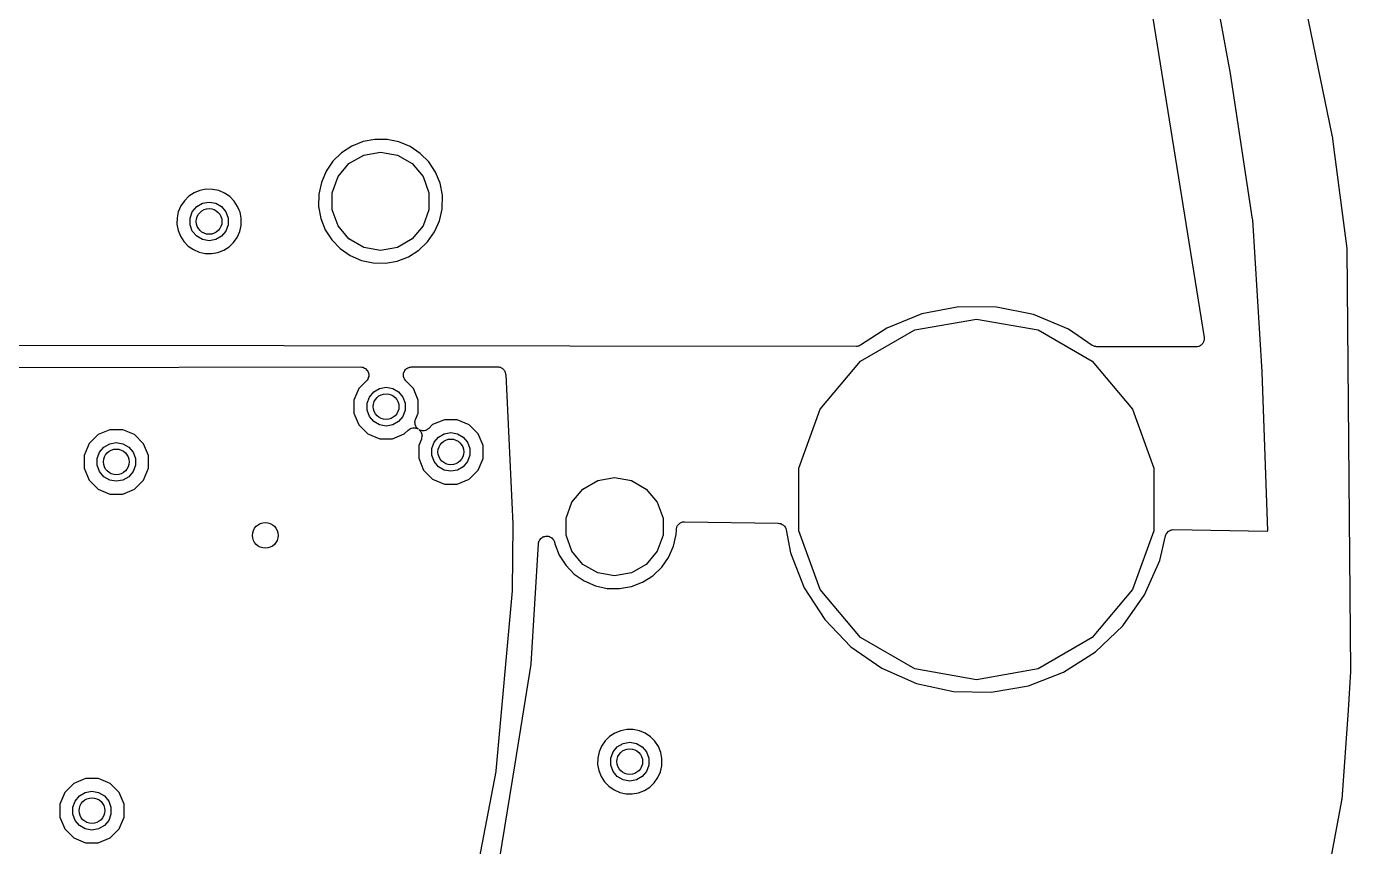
# Model space of a CAD drawing. Extents: x 83.8 to 170.2, y -169.8 to -83.8.
# Drawn here: x 149.61 to 170.2, y -132.36 to -119.61 of the extents above; entities that cross this region are included whole.
import ezdxf

# ---------------------------------------------------------------- set-up
doc = ezdxf.new("R2010")
doc.units = 0
doc.header["$MEASUREMENT"] = 0
doc.layers.add('BLACK', color=7, linetype='CONTINUOUS')

msp = doc.modelspace()

# ---------------------------------------------------------------- linework, layer by layer
at = {"layer": 'Black'}
for p, q in [((168.536, -114.641), (169.915, -121.297)), ((166.729, -116.96), (167.927, -124.442)), ((168.337, -120.337), (167.911, -118.003)), ((168.337, -120.338), (168.337, -120.337)), ((168.682, -122.605), (168.337, -120.338)), ((154.671, -121.467), (154.513, -121.57)), ((154.846, -121.396), (154.671, -121.467)), ((155.031, -121.361), (154.846, -121.396)), ((155.22, -121.362), (155.031, -121.361)), ((155.405, -121.4), (155.22, -121.362)), ((155.579, -121.473), (155.405, -121.4)), ((155.735, -121.579), (155.579, -121.473)), ((169.915, -121.297), (169.915, -121.302)), ((169.915, -121.302), (169.916, -121.307)), ((169.916, -121.307), (169.937, -121.475)), ((169.937, -121.475), (169.937, -121.476)), ((169.937, -121.476), (170.146, -123.061)), ((154.513, -121.57), (154.378, -121.702)), ((154.627, -121.738), (154.857, -121.605)), ((154.857, -121.605), (155.119, -121.559)), ((155.119, -121.559), (155.381, -121.605)), ((155.381, -121.605), (155.611, -121.738)), ((155.868, -121.713), (155.735, -121.579)), ((154.272, -121.858), (154.198, -122.031)), ((154.378, -121.702), (154.272, -121.858)), ((154.457, -121.941), (154.627, -121.738)), ((155.611, -121.738), (155.781, -121.941)), ((155.972, -121.87), (155.868, -121.713)), ((156.044, -122.044), (155.972, -121.87)), ((154.198, -122.031), (154.158, -122.216)), ((154.366, -122.191), (154.457, -121.941)), ((155.781, -121.941), (155.872, -122.191)), ((156.081, -122.229), (156.044, -122.044)), ((152.067, -122.315), (152.012, -122.396)), ((152.137, -122.247), (152.067, -122.315)), ((152.219, -122.193), (152.137, -122.247)), ((152.31, -122.156), (152.219, -122.193)), ((152.407, -122.138), (152.31, -122.156)), ((152.505, -122.139), (152.407, -122.138)), ((152.601, -122.158), (152.505, -122.139)), ((152.691, -122.196), (152.601, -122.158)), ((152.772, -122.251), (152.691, -122.196)), ((152.842, -122.321), (152.772, -122.251)), ((154.158, -122.216), (154.156, -122.405)), ((154.366, -122.457), (154.366, -122.191)), ((155.872, -122.191), (155.872, -122.457)), ((156.078, -122.446), (156.081, -122.229)), ((151.973, -122.487), (151.953, -122.582)), ((152.012, -122.396), (151.973, -122.487)), ((152.156, -122.586), (152.191, -122.488)), ((152.191, -122.488), (152.259, -122.408)), ((152.259, -122.408), (152.349, -122.355)), ((152.349, -122.355), (152.452, -122.337)), ((152.452, -122.337), (152.555, -122.355)), ((152.555, -122.355), (152.646, -122.408)), ((152.646, -122.408), (152.713, -122.488)), ((152.713, -122.488), (152.749, -122.586)), ((152.896, -122.403), (152.842, -122.321)), ((152.921, -122.464), (152.896, -122.403)), ((152.933, -122.493), (152.921, -122.464)), ((152.952, -122.589), (152.933, -122.493)), ((154.156, -122.405), (154.19, -122.59)), ((154.457, -122.706), (154.366, -122.457)), ((155.872, -122.457), (155.781, -122.706)), ((156.036, -122.629), (156.078, -122.446)), ((151.953, -122.582), (151.952, -122.68)), ((151.952, -122.68), (151.969, -122.777)), ((152.156, -122.691), (152.156, -122.586)), ((152.191, -122.789), (152.156, -122.691)), ((152.749, -122.691), (152.713, -122.789)), ((152.749, -122.586), (152.749, -122.691)), ((152.929, -122.797), (152.95, -122.702)), ((152.95, -122.702), (152.952, -122.589)), ((154.19, -122.59), (154.259, -122.766)), ((154.627, -122.91), (154.457, -122.706)), ((155.781, -122.706), (155.611, -122.91)), ((155.959, -122.801), (156.036, -122.629)), ((168.683, -122.611), (168.682, -122.605)), ((168.83, -124.975), (168.683, -122.611)), ((151.969, -122.777), (152.005, -122.868)), ((152.005, -122.868), (152.058, -122.951)), ((152.259, -122.869), (152.191, -122.789)), ((152.349, -122.921), (152.259, -122.869)), ((152.452, -122.94), (152.349, -122.921)), ((152.555, -122.921), (152.452, -122.94)), ((152.646, -122.869), (152.555, -122.921)), ((152.713, -122.789), (152.646, -122.869)), ((152.833, -122.967), (152.889, -122.887)), ((152.889, -122.887), (152.929, -122.797)), ((154.259, -122.766), (154.361, -122.924)), ((154.361, -122.924), (154.492, -123.06)), ((154.857, -123.043), (154.627, -122.91)), ((155.611, -122.91), (155.381, -123.043)), ((155.851, -122.955), (155.959, -122.801)), ((152.058, -122.951), (152.127, -123.021)), ((152.127, -123.021), (152.207, -123.077)), ((152.207, -123.077), (152.297, -123.116)), ((152.297, -123.116), (152.393, -123.137)), ((152.393, -123.137), (152.491, -123.139)), ((152.491, -123.139), (152.587, -123.122)), ((152.587, -123.122), (152.679, -123.087)), ((152.679, -123.087), (152.762, -123.034)), ((152.762, -123.034), (152.833, -122.967)), ((154.492, -123.06), (154.647, -123.168)), ((155.119, -123.089), (154.857, -123.043)), ((155.381, -123.043), (155.119, -123.089)), ((155.555, -123.187), (155.714, -123.086)), ((155.714, -123.086), (155.851, -122.955)), ((170.146, -123.061), (170.145, -123.068)), ((170.145, -123.068), (170.147, -123.076)), ((170.147, -123.076), (170.204, -129.632)), ((154.647, -123.168), (154.82, -123.243)), ((154.82, -123.243), (155.005, -123.284)), ((155.005, -123.284), (155.193, -123.288)), ((155.193, -123.288), (155.379, -123.255)), ((155.379, -123.255), (155.555, -123.187)), ((163.535, -124.076), (162.991, -124.296)), ((163.426, -124.326), (164.385, -124.157)), ((164.112, -123.966), (163.535, -124.076)), ((164.699, -123.97), (164.112, -123.966)), ((164.385, -124.157), (165.344, -124.326)), ((165.275, -124.088), (164.699, -123.97)), ((165.816, -124.315), (165.275, -124.088)), ((162.582, -124.813), (163.426, -124.326)), ((162.991, -124.296), (162.583, -124.563)), ((165.344, -124.326), (166.188, -124.813)), ((166.187, -124.566), (165.816, -124.315)), ((162.513, -124.583), (139.726, -124.558)), ((162.528, -124.581), (162.513, -124.583)), ((162.542, -124.58), (162.528, -124.581)), ((162.549, -124.577), (162.542, -124.58)), ((162.557, -124.576), (162.549, -124.577)), ((162.569, -124.568), (162.557, -124.576)), ((162.583, -124.563), (162.569, -124.568)), ((166.201, -124.572), (166.187, -124.566)), ((166.215, -124.58), (166.201, -124.572)), ((166.221, -124.581), (166.215, -124.58)), ((166.227, -124.584), (166.221, -124.581)), ((167.844, -124.582), (167.823, -124.586)), ((167.845, -124.582), (167.844, -124.582)), ((167.844, -124.582), (167.844, -124.582)), ((167.864, -124.571), (167.845, -124.582)), ((167.882, -124.561), (167.864, -124.571)), ((167.883, -124.56), (167.882, -124.561)), ((167.884, -124.56), (167.883, -124.56)), ((167.897, -124.543), (167.884, -124.56)), ((167.911, -124.527), (167.897, -124.543)), ((167.912, -124.526), (167.911, -124.527)), ((167.911, -124.527), (167.911, -124.527)), ((167.919, -124.506), (167.912, -124.526)), ((167.927, -124.486), (167.919, -124.506)), ((167.927, -124.442), (167.927, -124.463)), ((167.927, -124.463), (167.927, -124.484)), ((167.927, -124.484), (167.927, -124.485)), ((167.927, -124.485), (167.927, -124.486)), ((166.243, -124.585), (166.227, -124.584)), ((166.258, -124.588), (166.243, -124.585)), ((167.802, -124.589), (166.258, -124.588)), ((167.823, -124.586), (167.802, -124.589)), ((139.16, -124.92), (154.809, -124.902)), ((154.809, -124.902), (154.825, -124.905)), ((154.825, -124.905), (154.842, -124.906)), ((154.842, -124.906), (154.847, -124.909)), ((154.847, -124.909), (154.852, -124.91)), ((154.852, -124.91), (154.867, -124.918)), ((154.867, -124.918), (154.882, -124.925)), ((154.882, -124.925), (154.886, -124.929)), ((154.886, -124.929), (154.89, -124.932)), ((154.89, -124.932), (154.901, -124.944)), ((154.901, -124.944), (154.913, -124.956)), ((154.913, -124.956), (154.915, -124.961)), ((154.915, -124.961), (154.919, -124.965)), ((154.919, -124.965), (154.925, -124.981)), ((154.925, -124.981), (154.932, -124.996)), ((155.478, -124.995), (155.485, -124.98)), ((155.485, -124.98), (155.491, -124.965)), ((155.491, -124.965), (155.495, -124.96)), ((155.495, -124.96), (155.497, -124.955)), ((155.497, -124.955), (155.509, -124.943)), ((155.509, -124.943), (155.519, -124.931)), ((155.519, -124.931), (155.524, -124.928)), ((155.524, -124.928), (155.528, -124.924)), ((155.528, -124.924), (155.543, -124.917)), ((155.543, -124.917), (155.557, -124.909)), ((155.557, -124.909), (155.563, -124.908)), ((155.563, -124.908), (155.568, -124.905)), ((155.568, -124.905), (155.585, -124.904)), ((155.585, -124.904), (155.601, -124.901)), ((155.601, -124.901), (156.938, -124.899)), ((156.938, -124.899), (156.946, -124.901)), ((156.946, -124.901), (156.955, -124.9)), ((156.955, -124.9), (156.968, -124.905)), ((156.968, -124.905), (156.982, -124.907)), ((156.982, -124.907), (156.989, -124.911)), ((156.989, -124.911), (156.997, -124.914)), ((156.997, -124.914), (157.008, -124.922)), ((157.008, -124.922), (157.02, -124.929)), ((157.02, -124.929), (157.025, -124.935)), ((157.025, -124.935), (157.032, -124.94)), ((157.032, -124.94), (157.039, -124.952)), ((157.039, -124.952), (157.048, -124.963)), ((157.048, -124.963), (157.051, -124.971)), ((157.051, -124.971), (157.056, -124.977)), ((157.056, -124.977), (157.059, -124.991)), ((157.059, -124.991), (157.063, -125.004)), ((161.956, -125.559), (162.582, -124.813)), ((166.188, -124.813), (166.814, -125.559)), ((168.83, -124.976), (168.83, -124.975)), ((168.916, -127.448), (168.83, -124.976)), ((154.899, -125.119), (154.782, -125.235)), ((154.908, -125.105), (154.899, -125.119)), ((154.919, -125.092), (154.908, -125.105)), ((154.921, -125.087), (154.919, -125.092)), ((154.924, -125.083), (154.921, -125.087)), ((154.928, -125.067), (154.924, -125.083)), ((154.934, -125.051), (154.928, -125.067)), ((154.932, -124.996), (154.932, -125.002)), ((154.932, -125.002), (154.934, -125.007)), ((154.934, -125.007), (154.934, -125.023)), ((154.934, -125.023), (154.935, -125.04)), ((154.935, -125.04), (154.934, -125.045)), ((154.934, -125.045), (154.934, -125.051)), ((155.475, -125.039), (155.476, -125.023)), ((155.476, -125.044), (155.475, -125.039)), ((155.476, -125.006), (155.478, -125.001)), ((155.476, -125.023), (155.476, -125.006)), ((155.476, -125.05), (155.476, -125.044)), ((155.482, -125.066), (155.476, -125.05)), ((155.478, -125.001), (155.478, -124.995)), ((155.486, -125.082), (155.482, -125.066)), ((155.489, -125.086), (155.486, -125.082)), ((155.491, -125.092), (155.489, -125.086)), ((155.502, -125.104), (155.491, -125.092)), ((155.511, -125.118), (155.502, -125.104)), ((155.629, -125.236), (155.511, -125.118)), ((157.063, -125.004), (157.064, -125.012)), ((157.064, -125.012), (157.065, -125.02)), ((157.065, -125.02), (157.176, -127.344)), ((154.782, -125.235), (154.705, -125.419)), ((154.909, -125.467), (154.945, -125.369)), ((154.945, -125.369), (155.012, -125.288)), ((155.012, -125.288), (155.102, -125.236)), ((155.102, -125.236), (155.205, -125.218)), ((155.205, -125.218), (155.308, -125.236)), ((155.308, -125.236), (155.399, -125.288)), ((155.399, -125.288), (155.466, -125.369)), ((155.466, -125.369), (155.502, -125.467)), ((155.705, -125.42), (155.629, -125.236)), ((154.705, -125.419), (154.705, -125.618)), ((154.909, -125.571), (154.909, -125.467)), ((154.945, -125.67), (154.909, -125.571)), ((155.502, -125.571), (155.466, -125.67)), ((155.502, -125.467), (155.502, -125.571)), ((155.705, -125.619), (155.705, -125.42)), ((161.623, -126.475), (161.956, -125.559)), ((166.814, -125.559), (167.147, -126.475)), ((154.705, -125.618), (154.781, -125.802)), ((154.781, -125.802), (154.922, -125.943)), ((155.012, -125.75), (154.945, -125.67)), ((155.102, -125.802), (155.012, -125.75)), ((155.205, -125.82), (155.102, -125.802)), ((155.308, -125.802), (155.205, -125.82)), ((155.399, -125.75), (155.308, -125.802)), ((155.466, -125.67), (155.399, -125.75)), ((155.654, -125.757), (155.659, -125.738)), ((155.654, -125.76), (155.654, -125.757)), ((155.654, -125.763), (155.654, -125.76)), ((155.656, -125.782), (155.654, -125.763)), ((155.658, -125.801), (155.656, -125.782)), ((155.659, -125.804), (155.658, -125.801)), ((155.659, -125.738), (155.663, -125.72)), ((155.66, -125.806), (155.659, -125.804)), ((155.668, -125.824), (155.66, -125.806)), ((155.663, -125.72), (155.705, -125.619)), ((155.929, -125.799), (155.87, -125.858)), ((156.113, -125.723), (155.929, -125.799)), ((156.312, -125.724), (156.113, -125.723)), ((156.496, -125.8), (156.312, -125.724)), ((156.636, -125.941), (156.496, -125.8)), ((150.726, -125.953), (150.586, -126.094)), ((150.91, -125.878), (150.726, -125.953)), ((151.109, -125.878), (150.91, -125.878)), ((151.293, -125.954), (151.109, -125.878)), ((151.433, -126.095), (151.293, -125.954)), ((154.922, -125.943), (155.105, -126.019)), ((155.105, -126.019), (155.304, -126.019)), ((155.304, -126.019), (155.488, -125.943)), ((155.488, -125.943), (155.547, -125.884)), ((155.547, -125.884), (155.563, -125.873)), ((155.563, -125.873), (155.578, -125.862)), ((155.578, -125.862), (155.581, -125.861)), ((155.581, -125.861), (155.583, -125.859)), ((155.583, -125.859), (155.602, -125.854)), ((155.602, -125.854), (155.62, -125.848)), ((155.62, -125.848), (155.623, -125.848)), ((155.623, -125.848), (155.626, -125.848)), ((155.626, -125.848), (155.645, -125.849)), ((155.645, -125.849), (155.664, -125.85)), ((155.664, -125.85), (155.667, -125.851)), ((155.667, -125.851), (155.67, -125.852)), ((155.677, -125.841), (155.668, -125.824)), ((155.67, -125.852), (155.687, -125.86)), ((155.679, -125.843), (155.677, -125.841)), ((155.68, -125.846), (155.679, -125.843)), ((155.694, -125.859), (155.68, -125.846)), ((155.687, -125.86), (155.701, -125.865)), ((155.701, -125.865), (155.694, -125.859)), ((155.754, -126.023), (155.712, -126.124)), ((155.73, -125.883), (155.717, -125.877)), ((155.717, -125.877), (155.723, -125.884)), ((155.723, -125.884), (155.738, -125.897)), ((155.748, -125.891), (155.73, -125.883)), ((155.738, -125.897), (155.739, -125.899)), ((155.739, -125.899), (155.741, -125.901)), ((155.741, -125.901), (155.749, -125.919)), ((155.751, -125.891), (155.748, -125.891)), ((155.749, -125.919), (155.758, -125.936)), ((155.753, -125.892), (155.751, -125.891)), ((155.772, -125.893), (155.753, -125.892)), ((155.758, -126.004), (155.754, -126.023)), ((155.758, -125.936), (155.758, -125.939)), ((155.758, -125.939), (155.76, -125.941)), ((155.763, -125.985), (155.758, -126.004)), ((155.76, -125.941), (155.761, -125.961)), ((155.761, -125.961), (155.764, -125.98)), ((155.764, -125.98), (155.763, -125.983)), ((155.763, -125.983), (155.763, -125.985)), ((155.792, -125.895), (155.772, -125.893)), ((155.794, -125.894), (155.792, -125.895)), ((155.797, -125.894), (155.794, -125.894)), ((155.816, -125.888), (155.797, -125.894)), ((155.834, -125.883), (155.816, -125.888)), ((155.837, -125.882), (155.834, -125.883)), ((155.839, -125.881), (155.837, -125.882)), ((155.855, -125.869), (155.839, -125.881)), ((155.87, -125.858), (155.855, -125.869)), ((155.952, -126.073), (156.019, -125.993)), ((156.019, -125.993), (156.109, -125.94)), ((156.109, -125.94), (156.212, -125.922)), ((156.212, -125.922), (156.315, -125.94)), ((156.315, -125.94), (156.406, -125.993)), ((156.406, -125.993), (156.473, -126.073)), ((156.712, -126.124), (156.636, -125.941)), ((150.586, -126.094), (150.509, -126.278)), ((150.713, -126.325), (150.748, -126.227)), ((150.748, -126.227), (150.816, -126.147)), ((150.816, -126.147), (150.906, -126.095)), ((150.906, -126.095), (151.009, -126.076)), ((151.009, -126.076), (151.112, -126.095)), ((151.112, -126.095), (151.203, -126.147)), ((151.203, -126.147), (151.27, -126.227)), ((151.27, -126.227), (151.306, -126.325)), ((151.509, -126.279), (151.433, -126.095)), ((155.712, -126.124), (155.712, -126.322)), ((155.916, -126.171), (155.952, -126.073)), ((155.916, -126.276), (155.916, -126.171)), ((156.473, -126.073), (156.509, -126.171)), ((156.509, -126.171), (156.509, -126.276)), ((156.712, -126.323), (156.712, -126.124)), ((150.509, -126.278), (150.509, -126.477)), ((150.713, -126.43), (150.713, -126.325)), ((150.748, -126.528), (150.713, -126.43)), ((151.306, -126.43), (151.27, -126.528)), ((151.306, -126.325), (151.306, -126.43)), ((151.509, -126.477), (151.509, -126.279)), ((155.712, -126.322), (155.788, -126.506)), ((155.952, -126.374), (155.916, -126.276)), ((156.019, -126.454), (155.952, -126.374)), ((156.473, -126.374), (156.406, -126.454)), ((156.509, -126.276), (156.473, -126.374)), ((156.636, -126.507), (156.712, -126.323)), ((150.509, -126.477), (150.585, -126.66)), ((150.816, -126.608), (150.748, -126.528)), ((150.906, -126.661), (150.816, -126.608)), ((151.203, -126.608), (151.112, -126.661)), ((151.27, -126.528), (151.203, -126.608)), ((151.433, -126.661), (151.509, -126.477)), ((155.788, -126.506), (155.929, -126.647)), ((156.109, -126.506), (156.019, -126.454)), ((156.212, -126.525), (156.109, -126.506)), ((156.315, -126.506), (156.212, -126.525)), ((156.406, -126.454), (156.315, -126.506)), ((156.495, -126.648), (156.636, -126.507)), ((158.497, -126.667), (158.759, -126.621)), ((158.759, -126.621), (159.02, -126.667)), ((161.623, -127.449), (161.623, -126.475)), ((167.147, -126.475), (167.147, -127.449)), ((150.585, -126.66), (150.726, -126.801)), ((150.726, -126.801), (150.909, -126.878)), ((151.009, -126.679), (150.906, -126.661)), ((151.112, -126.661), (151.009, -126.679)), ((151.108, -126.878), (151.292, -126.802)), ((151.292, -126.802), (151.433, -126.661)), ((155.929, -126.647), (156.112, -126.723)), ((156.112, -126.723), (156.311, -126.724)), ((156.311, -126.724), (156.495, -126.648)), ((158.096, -127.004), (158.267, -126.8)), ((158.267, -126.8), (158.497, -126.667)), ((159.02, -126.667), (159.25, -126.8)), ((159.25, -126.8), (159.421, -127.004)), ((150.909, -126.878), (151.108, -126.878)), ((158.005, -127.253), (158.096, -127.004)), ((159.421, -127.004), (159.512, -127.253)), ((158.005, -127.519), (158.005, -127.253)), ((159.512, -127.253), (159.512, -127.519)), ((157.176, -127.352), (157.166, -128.374)), ((157.176, -127.344), (157.176, -127.348)), ((157.176, -127.348), (157.176, -127.352)), ((159.718, -127.508), (159.719, -127.433)), ((159.719, -127.433), (159.721, -127.422)), ((159.721, -127.411), (159.725, -127.401)), ((159.721, -127.422), (159.721, -127.411)), ((159.725, -127.401), (159.727, -127.39)), ((159.727, -127.39), (159.733, -127.38)), ((159.733, -127.38), (159.737, -127.37)), ((159.737, -127.37), (159.744, -127.361)), ((159.744, -127.361), (159.75, -127.352)), ((159.75, -127.352), (159.758, -127.345)), ((159.758, -127.345), (159.766, -127.336)), ((159.766, -127.336), (159.775, -127.331)), ((159.775, -127.331), (159.784, -127.324)), ((159.784, -127.324), (159.794, -127.32)), ((159.794, -127.32), (159.804, -127.315)), ((159.804, -127.315), (159.815, -127.313)), ((159.815, -127.313), (159.825, -127.31)), ((159.825, -127.31), (159.837, -127.31)), ((159.837, -127.31), (159.848, -127.308)), ((159.848, -127.308), (161.305, -127.332)), ((161.305, -127.332), (161.325, -127.335)), ((161.325, -127.335), (161.345, -127.339)), ((161.345, -127.339), (161.347, -127.34)), ((161.347, -127.34), (161.348, -127.34)), ((161.348, -127.34), (161.366, -127.351)), ((161.366, -127.351), (161.384, -127.361)), ((161.384, -127.361), (161.385, -127.362)), ((161.385, -127.362), (161.386, -127.363)), ((161.386, -127.363), (161.399, -127.379)), ((161.399, -127.379), (161.412, -127.394)), ((161.412, -127.394), (161.413, -127.396)), ((161.413, -127.396), (161.414, -127.397)), ((161.414, -127.397), (161.421, -127.416)), ((161.421, -127.416), (161.428, -127.436)), ((161.428, -127.436), (161.493, -127.791)), ((161.956, -128.364), (161.623, -127.449)), ((167.147, -127.449), (166.814, -128.364)), ((167.357, -127.474), (167.37, -127.459)), ((167.37, -127.459), (167.372, -127.458)), ((167.372, -127.458), (167.373, -127.457)), ((167.373, -127.457), (167.391, -127.448)), ((167.391, -127.448), (167.409, -127.438)), ((167.409, -127.438), (167.411, -127.438)), ((167.411, -127.438), (167.413, -127.437)), ((167.413, -127.437), (167.432, -127.434)), ((167.432, -127.434), (167.452, -127.431)), ((167.452, -127.431), (168.907, -127.454)), ((168.907, -127.454), (168.915, -127.453)), ((168.915, -127.453), (168.916, -127.452)), ((168.916, -127.452), (168.916, -127.448)), ((157.461, -129.519), (157.575, -127.651)), ((157.575, -127.651), (157.576, -127.645)), ((157.576, -127.638), (157.582, -127.623)), ((157.576, -127.645), (157.576, -127.638)), ((157.582, -127.623), (157.585, -127.608)), ((157.585, -127.608), (157.589, -127.603)), ((157.589, -127.603), (157.591, -127.596)), ((157.591, -127.596), (157.601, -127.584)), ((157.601, -127.584), (157.61, -127.572)), ((157.61, -127.572), (157.615, -127.567)), ((157.615, -127.567), (157.619, -127.562)), ((157.619, -127.562), (157.633, -127.554)), ((157.633, -127.554), (157.645, -127.545)), ((157.645, -127.545), (157.651, -127.543)), ((157.651, -127.543), (157.657, -127.54)), ((157.657, -127.54), (157.672, -127.537)), ((157.672, -127.537), (157.687, -127.533)), ((157.687, -127.533), (157.694, -127.533)), ((157.694, -127.533), (157.701, -127.532)), ((157.701, -127.532), (157.716, -127.534)), ((157.716, -127.534), (157.731, -127.535)), ((157.731, -127.535), (157.738, -127.538)), ((157.738, -127.538), (157.744, -127.539)), ((157.744, -127.539), (157.758, -127.547)), ((157.758, -127.547), (157.772, -127.553)), ((157.772, -127.553), (157.777, -127.558)), ((157.777, -127.558), (157.783, -127.561)), ((157.783, -127.561), (157.793, -127.573)), ((157.793, -127.573), (157.804, -127.583)), ((157.804, -127.583), (157.807, -127.589)), ((157.807, -127.589), (157.811, -127.595)), ((157.811, -127.595), (157.817, -127.609)), ((157.817, -127.609), (157.823, -127.623)), ((157.823, -127.623), (157.824, -127.63)), ((157.824, -127.63), (157.827, -127.636)), ((157.827, -127.636), (157.83, -127.652)), ((157.83, -127.652), (157.899, -127.828)), ((158.096, -127.768), (158.005, -127.519)), ((159.512, -127.519), (159.421, -127.768)), ((159.676, -127.691), (159.718, -127.508)), ((167.24, -127.911), (167.326, -127.53)), ((167.326, -127.53), (167.334, -127.511)), ((167.334, -127.511), (167.341, -127.493)), ((167.341, -127.493), (167.343, -127.491)), ((167.343, -127.489), (167.357, -127.474)), ((167.343, -127.491), (167.343, -127.489)), ((157.899, -127.828), (158.001, -127.986)), ((158.267, -127.972), (158.096, -127.768)), ((159.421, -127.768), (159.25, -127.972)), ((159.491, -128.018), (159.599, -127.863)), ((159.599, -127.863), (159.676, -127.691)), ((161.493, -127.791), (161.709, -128.337)), ((158.001, -127.986), (158.132, -128.122)), ((158.497, -128.105), (158.267, -127.972)), ((159.25, -127.972), (159.02, -128.105)), ((159.354, -128.148), (159.491, -128.018)), ((167.001, -128.448), (167.24, -127.911)), ((158.132, -128.122), (158.287, -128.23)), ((158.287, -128.23), (158.46, -128.305)), ((158.759, -128.151), (158.497, -128.105)), ((159.02, -128.105), (158.759, -128.151)), ((159.019, -128.317), (159.195, -128.249)), ((159.195, -128.249), (159.354, -128.148)), ((157.166, -128.384), (156.913, -131.182)), ((157.166, -128.374), (157.165, -128.379)), ((157.165, -128.379), (157.166, -128.384)), ((158.46, -128.305), (158.644, -128.346)), ((158.644, -128.346), (158.833, -128.35)), ((158.833, -128.35), (159.019, -128.317)), ((161.709, -128.337), (162.027, -128.831)), ((162.582, -129.11), (161.956, -128.364)), ((166.814, -128.364), (166.188, -129.11)), ((166.662, -128.928), (167.001, -128.448)), ((162.027, -128.831), (162.435, -129.253)), ((163.426, -129.597), (162.582, -129.11)), ((166.188, -129.11), (165.344, -129.597)), ((166.237, -129.333), (166.662, -128.928)), ((162.435, -129.253), (162.917, -129.588)), ((157.46, -129.525), (157.461, -129.519)), ((165.741, -129.647), (166.237, -129.333)), ((157.21, -131.073), (157.46, -129.525)), ((162.917, -129.588), (163.455, -129.823)), ((164.385, -129.766), (163.426, -129.597)), ((165.344, -129.597), (164.385, -129.766)), ((165.194, -129.859), (165.741, -129.647)), ((170.204, -129.641), (170.166, -130.238)), ((170.204, -129.632), (170.203, -129.636)), ((170.203, -129.636), (170.204, -129.641)), ((163.455, -129.823), (164.029, -129.949)), ((164.616, -129.961), (165.194, -129.859)), ((164.029, -129.949), (164.616, -129.961)), ((170.166, -130.239), (170.068, -131.629)), ((170.166, -130.238), (170.166, -130.238)), ((170.166, -130.238), (170.166, -130.239)), ((158.949, -130.541), (158.853, -130.559)), ((159.048, -130.541), (158.949, -130.541)), ((159.144, -130.561), (159.048, -130.541)), ((158.61, -130.718), (158.555, -130.799)), ((158.68, -130.649), (158.61, -130.718)), ((158.762, -130.596), (158.68, -130.649)), ((158.853, -130.559), (158.762, -130.596)), ((158.801, -130.81), (158.892, -130.758)), ((158.892, -130.758), (158.995, -130.74)), ((158.995, -130.74), (159.098, -130.758)), ((159.098, -130.758), (159.189, -130.81)), ((159.234, -130.599), (159.144, -130.561)), ((159.315, -130.654), (159.234, -130.599)), ((159.384, -130.723), (159.315, -130.654)), ((159.439, -130.805), (159.384, -130.723)), ((158.516, -130.889), (158.496, -130.985)), ((158.555, -130.799), (158.516, -130.889)), ((158.698, -130.989), (158.734, -130.89)), ((158.734, -130.89), (158.801, -130.81)), ((159.189, -130.81), (159.256, -130.89)), ((159.256, -130.89), (159.292, -130.989)), ((159.476, -130.896), (159.439, -130.805)), ((159.495, -130.991), (159.476, -130.896)), ((156.968, -132.569), (157.21, -131.073)), ((158.496, -130.985), (158.494, -131.083)), ((158.494, -131.083), (158.512, -131.18)), ((158.698, -131.093), (158.698, -130.989)), ((158.734, -131.192), (158.698, -131.093)), ((159.292, -131.093), (159.256, -131.192)), ((159.292, -130.989), (159.292, -131.093)), ((159.472, -131.2), (159.493, -131.105)), ((159.493, -131.105), (159.495, -130.991)), ((150.531, -131.303), (150.347, -131.379)), ((150.73, -131.303), (150.531, -131.303)), ((150.913, -131.38), (150.73, -131.303)), ((156.911, -131.195), (156.426, -133.738)), ((156.913, -131.182), (156.911, -131.188)), ((156.911, -131.188), (156.911, -131.195)), ((158.512, -131.18), (158.548, -131.271)), ((158.548, -131.271), (158.601, -131.353)), ((158.601, -131.353), (158.669, -131.424)), ((158.801, -131.272), (158.734, -131.192)), ((158.892, -131.324), (158.801, -131.272)), ((158.995, -131.342), (158.892, -131.324)), ((159.098, -131.324), (158.995, -131.342)), ((159.189, -131.272), (159.098, -131.324)), ((159.256, -131.192), (159.189, -131.272)), ((159.304, -131.437), (159.375, -131.369)), ((159.375, -131.369), (159.432, -131.289)), ((159.432, -131.289), (159.472, -131.2)), ((150.206, -131.52), (150.13, -131.703)), ((150.347, -131.379), (150.206, -131.52)), ((150.369, -131.653), (150.436, -131.573)), ((150.436, -131.573), (150.527, -131.52)), ((150.527, -131.52), (150.63, -131.502)), ((150.63, -131.502), (150.733, -131.52)), ((150.733, -131.52), (150.823, -131.573)), ((150.823, -131.573), (150.891, -131.653)), ((151.054, -131.52), (150.913, -131.38)), ((151.13, -131.704), (151.054, -131.52)), ((158.669, -131.424), (158.75, -131.48)), ((158.75, -131.48), (158.84, -131.519)), ((158.84, -131.519), (158.936, -131.54)), ((158.936, -131.54), (159.034, -131.542)), ((159.034, -131.542), (159.13, -131.525)), ((159.13, -131.525), (159.222, -131.49)), ((159.222, -131.49), (159.304, -131.437)), ((150.13, -131.703), (150.13, -131.902)), ((150.333, -131.751), (150.369, -131.653)), ((150.333, -131.856), (150.333, -131.751)), ((150.891, -131.653), (150.926, -131.751)), ((150.926, -131.751), (150.926, -131.856)), ((151.13, -131.903), (151.13, -131.704)), ((170.066, -131.644), (168.875, -137.947)), ((170.068, -131.629), (170.066, -131.637)), ((170.066, -131.637), (170.066, -131.644)), ((150.13, -131.902), (150.206, -132.086)), ((150.369, -131.954), (150.333, -131.856)), ((150.436, -132.034), (150.369, -131.954)), ((150.891, -131.954), (150.823, -132.034)), ((150.926, -131.856), (150.891, -131.954)), ((151.053, -132.087), (151.13, -131.903)), ((150.206, -132.086), (150.346, -132.227)), ((150.527, -132.086), (150.436, -132.034)), ((150.63, -132.104), (150.527, -132.086)), ((150.733, -132.086), (150.63, -132.104)), ((150.823, -132.034), (150.733, -132.086)), ((150.913, -132.227), (151.053, -132.087)), ((150.346, -132.227), (150.53, -132.303)), ((150.53, -132.303), (150.729, -132.303)), ((150.729, -132.303), (150.913, -132.227))]:
    msp.add_line(p, q, dxfattribs=at)
for centre in [(152.452, -122.638), (155.205, -125.519), (156.212, -126.223), (151.009, -126.378), (153.326, -127.521), (158.995, -131.041), (150.63, -131.803)]:
    msp.add_circle(centre, 0.2, dxfattribs=at)

doc.saveas('drawing.dxf')
